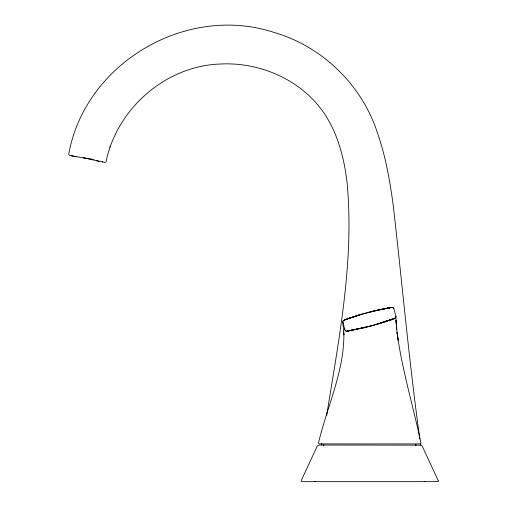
<?xml version="1.0" encoding="UTF-8"?>
<svg xmlns="http://www.w3.org/2000/svg" width="507" height="507" viewBox="0 0 507 507"><rect width="100%" height="100%" fill="white"/><g stroke="black" fill="none" stroke-linecap="round" stroke-linejoin="round"><path stroke-width="0.76" d="M326.647 415.613C338.872 338.955 354.355 261.219 347.137 183.287C344.57 160.896 339.158 138.354 327.604 118.796C306.114 82.115 262.531 61.879 220.722 64.002C165.846 65.637 116.787 108.618 106.02 161.98L104.6 162.424L88.864 158.83L71.829 155.864L71.95 155.294M102.579 162.018L102.687 161.441M321.394 445.095L321.679 443.555M395.986 316.913L394.921 318.244L377.157 324.265L363.158 327.959L346.769 331.153L345.552 330.957L344.893 329.968L342.732 321.539L343.797 320.247L361.478 314.251L375.548 310.531L392.614 307.318L393.819 308.522L395.904 316.298L396.132 322.541M342.89 321.001C348.334 317.547 355.42 316.602 361.453 314.251L347.244 318.96L359.621 314.796L379.686 309.612L391.993 307.331L393.166 307.534L393.819 308.522M424.98 481.397L424.239 481.65M344.202 320.088L349.538 318.143M394.528 318.396L371.2 325.95L348.144 330.932L350.337 330.545M377.164 324.271L391.271 319.606L379.078 323.681M383.121 322.42C386.144 319.816 395.302 321.039 395.904 316.298M365.11 327.503L347.669 331.008L371.156 325.963M367.6 312.515L390.561 307.559L383.584 308.82M373.589 311L391.017 307.489L388.4 307.939M346.769 331.153L352.891 330.101M390.124 307.635L391.575 307.394M315.278 481.65L314.524 481.397M76.69 156.821L74.415 156.384M83.173 157.766L91.152 159.35M73.667 156.232L69.789 155.459L68.667 154.546C84.84 63.128 186.481 3.397 274.407 32.549C322.598 46.631 362.042 85.214 377.487 132.961C385.624 156.327 389.934 180.809 393.204 205.272C401.994 281.347 408.686 357.669 419.093 433.561L419.79 438.942M83.414 157.411L84.732 157.671M90.956 158.913L92.04 159.135M99.797 161.46L96.191 160.738M92.274 159.667L93.484 160.022M109.708 146.853L110.26 147.062M346.066 331.166L344.893 329.968M344.633 328.999L344.798 329.601M343.106 323.308L343.594 325.107M342.732 321.533L342.884 322.49M342.808 322.186L343.911 334.848L343.809 332.066M397.697 336.971L398.236 340.311L397.025 332.491C402.089 369.971 413.211 406.215 420.975 443.124L420.113 443.917L319.29 443.917L318.447 443.124C326.945 407.032 343.987 372.125 343.898 334.411M397.139 333.264L396.037 320.228L396.221 324.721M420.392 443.555L420.588 445.089M396.373 326.857L396.55 329.493M415.841 444.189L415.841 445.723M323.58 444.189L323.58 445.723M438.359 480.947L437.623 481.65L301.798 481.65L301.063 480.947L317.249 446.033L318.865 445.032L421.209 445.146L422.173 446.033L438.359 480.947"/></g></svg>
